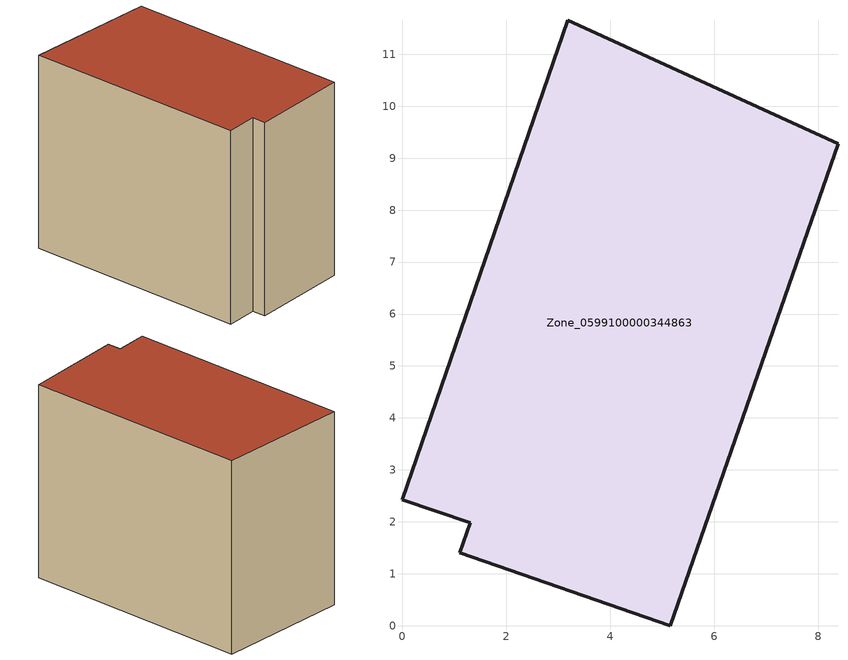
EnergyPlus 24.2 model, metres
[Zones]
Zone_0599100000344863
 floor ground (C_G): 1.1,1.41 1.3,1.98 0,2.43 3.19,11.65 8.38,9.28 5.15,0 z0
 wall outside (C_F): 1.3,1.98 1.1,1.41 5.15,0 8.38,9.28 3.19,11.65 0,2.43 1.3,1.98 z0:8.63
 roof outside (C_R): 8.38,9.28 3.19,11.65 0,2.43 1.3,1.98 1.1,1.41 5.15,0 z8.63
[BUILDING]
Pand.0599100000344863: North Axis=0; Terrain=City; Loads Convergence Tolerance Value=0.04; Temperature Convergence Tolerance Value=0.4; Solar Distribution=FullExterior; Maximum Number of Warmup Days=25; Minimum Number of Warmup Days=1
[Site:Location]
Rotterdam.The.Hague.AP_ZH_NLD Design_Conditions: Latitude=51.96; Longitude=4.45; Time Zone=1; Elevation=-4.5
[SITE:GROUNDTEMPERATURE:BUILDINGSURFACE]
18, 18, 18, 18, 18, 18, 18, 18, 18, 18, 18, 18
[MATERIAL] Thermal Absorptance=0.9; Solar Absorptance=0.7; Visible Absorptance=0.7
Name | Roughness | Thickness | Conductivity | Density | Specific Heat
G.TC.1992-2005 | MediumSmooth | 0.15 | 0.06 | 540 | 1210
F.TC.1992-2005 | Rough | 0.3 | 0.12 | 1920 | 840
R.TC.1992-2005 | MediumRough | 0.2 | 0.08 | 1500 | 1000
[CONSTRUCTION]
C_G: G.TC.1992-2005
C_F: F.TC.1992-2005
C_R: R.TC.1992-2005
[ZONE]
Zone_0599100000344863: Type=1; Multiplier=1; Ceiling Height=Autocalculate; Volume=Autocalculate; Floor Area=autocalculate; Part of Total Floor Area=Yes
[ZONEINFILTRATION:DESIGNFLOWRATE]
Infil_Zone_0599100000344863: Zone or ZoneList or Space or SpaceList=Zone_0599100000344863; Schedule=AlwaysOn; Design Flow Rate Calculation Method=Flow/Area; Flow Rate per Floor Area=0.0015; Constant Term Coefficient=1; Temperature Term Coefficient=0; Velocity Term Coefficient=0; Velocity Squared Term Coefficient=0
[HVACTEMPLATE:ZONE:IDEALLOADSAIRSYSTEM]
Zone_0599100000344863: Maximum Heating Supply Air Temperature=50; Minimum Cooling Supply Air Temperature=13; Maximum Heating Supply Air Humidity Ratio=0.0156; Minimum Cooling Supply Air Humidity Ratio=0.0077; Heating Limit=NoLimit; Cooling Limit=NoLimit; Dehumidification Control Type=ConstantSensibleHeatRatio; Cooling Sensible Heat Ratio=0.7; Dehumidification Setpoint=60; Humidification Control Type=None; Humidification Setpoint=30; Outdoor Air Method=None; Outdoor Air Flow Rate per Person=0.00944; Outdoor Air Flow Rate per Zone Floor Area=0; Outdoor Air Flow Rate per Zone=0; Demand Controlled Ventilation Type=None; Outdoor Air Economizer Type=NoEconomizer; Heat Recovery Type=None; Sensible Heat Recovery Effectiveness=0.7; Latent Heat Recovery Effectiveness=0.65
[ZONECONTROL:THERMOSTAT]
ThermostatControl_Zone_0599100000344863: Zone or ZoneList=Zone_0599100000344863; Control Type Schedule=DualSetpointControlType; Control 1=Thermostat_Zone_0599100000344863; Temperature Difference Between Cutout And Setpoint=0
[THERMOSTATSETPOINT:DUALSETPOINT]
Thermostat_Zone_0599100000344863: Heating Setpoint Temperature Schedule=HeatingSetpoint_Zone_0599100000344863; Cooling Setpoint Temperature Schedule=CoolingSetpoint_Zone_0599100000344863
[SCHEDULE:COMPACT]
HeatingSetpoint_Zone_0599100000344863: Through: 12/31, For: AllDays, Until: 24:00, 21
CoolingSetpoint_Zone_0599100000344863: Through: 12/31, For: AllDays, Until: 24:00, 24
DualSetpointControlType: Through: 12/31, For: AllDays, Until: 24:00, 4
AlwaysOn: Through: 12/31, For: AllDays, Until: 24:00, 1
